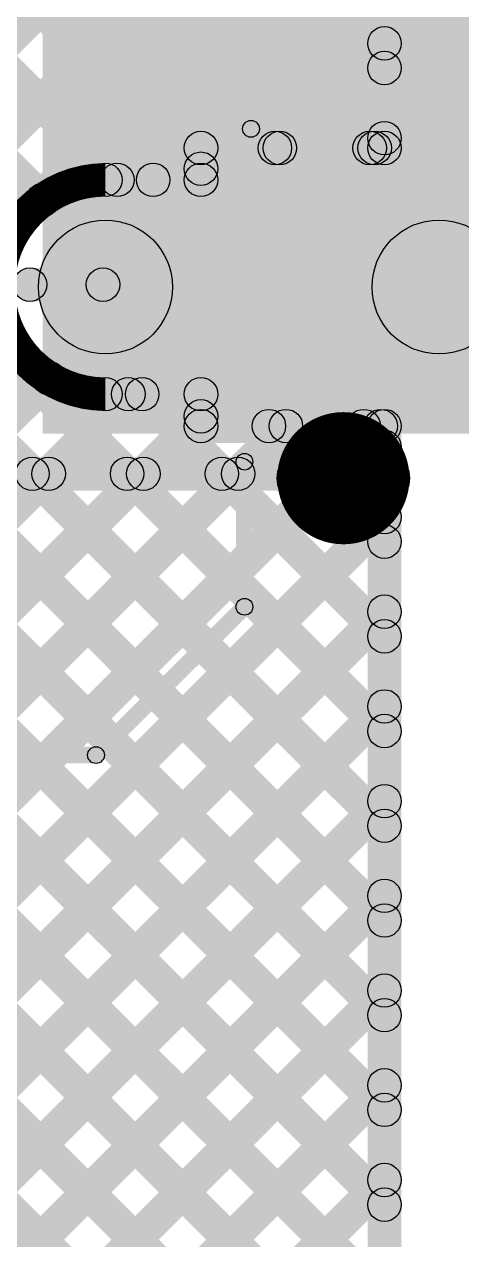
# Model space of a CAD drawing. Header units: millimetres. Extents: x -0.22 to 4.11, y -0.25 to 2.01.
# Drawn here: x 3.687 to 3.8176, y 0.9918 to 1.3547 of the extents above; entities that cross this region are included whole.
import ezdxf

# ---------------------------------------------------------------- set-up
doc = ezdxf.new("R2010")
doc.units = ezdxf.units.MM
doc.header["$MEASUREMENT"] = 0
for name, color, linetype in [('BottomLayer', 5, 'Continuous'), ('TopLayer', 1, 'Continuous'), ('TopOverlay', 2, 'Continuous'), ('TopPaste', 8, 'Continuous'), ('TopSolder', 216, 'Continuous'), ('ViaHoleLayer', 16, 'Continuous')]:
    doc.layers.add(name, color=color, linetype=linetype)

# ---------------------------------------------------------------- blocks, each defined once
blk = doc.blocks.new('TS_1103S_C_C_4')
at = {"layer": 'TopLayer'}
blk.add_hatch(color=1, dxfattribs=at).paths.add_polyline_path([(-0.35433, 0.12795), (-0.23622, 0.12795), (-0.23622, 0.0689), (-0.35433, 0.0689)])
at = {"layer": 'TopOverlay'}
for points in [[(-0.19468, 0.23996), (-0.19115, 0.23642), (-0.23544, 0.19213), (-0.23897, 0.19567)], [(0.19291, 0.24069), (0.19291, 0.23569), (-0.19291, 0.23569), (-0.19291, 0.24069)], [(-0.2397, 0.1939), (-0.2347, 0.1939), (-0.2347, 0.15059), (-0.2397, 0.15059)], [(-0.24167, 0.05118), (-0.23667, 0.05118), (-0.23667, -0.04921), (-0.24167, -0.04921)]]:
    blk.add_hatch(color=2, dxfattribs=at).paths.add_polyline_path(points)
h = blk.add_hatch(color=2, dxfattribs=at)
edge = h.paths.add_edge_path()
edge.add_arc((-0.19291, 0.23819), 0.0025, 0, 360)
h = blk.add_hatch(color=2, dxfattribs=at)
edge = h.paths.add_edge_path()
edge.add_arc((-0.19291, 0.23819), 0.0025, 0, 360)
h = blk.add_hatch(color=2, dxfattribs=at)
edge = h.paths.add_edge_path()
edge.add_arc((-0.2372, 0.1939), 0.0025, 0, 360)
h = blk.add_hatch(color=2, dxfattribs=at)
edge = h.paths.add_edge_path()
edge.add_arc((-0.2372, 0.1939), 0.0025, 0, 360)
h = blk.add_hatch(color=2, dxfattribs=at)
edge = h.paths.add_edge_path()
edge.add_arc((-0.27662, 0.15551), 0.00984, 0, 360)
h = blk.add_hatch(color=2, dxfattribs=at)
edge = h.paths.add_edge_path()
edge.add_arc((-0.25684, 0.15551), 0.00984, 0, 360)
h = blk.add_hatch(color=2, dxfattribs=at)
edge = h.paths.add_edge_path()
edge.add_arc((-0.2372, 0.15059), 0.0025, 0, 360)
h = blk.add_hatch(color=2, dxfattribs=at)
edge = h.paths.add_edge_path()
edge.add_arc((-0.23917, 0.05118), 0.0025, 0, 360)
at = {"layer": 'TopPaste'}
blk.add_hatch(color=8, dxfattribs=at).paths.add_polyline_path([(-0.35433, 0.12795), (-0.23622, 0.12795), (-0.23622, 0.0689), (-0.35433, 0.0689)])
at = {"layer": 'TopSolder'}
blk.add_hatch(color=216, dxfattribs=at).paths.add_polyline_path([(-0.35833, 0.13195), (-0.23222, 0.13195), (-0.23222, 0.0649), (-0.35833, 0.0649)])
at = {"layer": 'TopOverlay', "const_width": 0.01969}
blk.add_lwpolyline([(-0.25684, 0.15551, 1), (-0.27662, 0.15551, 1)], format="xyb", close=True, dxfattribs=at)
at = {"layer": 'TopOverlay'}
for centre, radius in [((-0.19291, 0.23819), 0.0025), ((-0.19291, 0.23819), 0.0025), ((-0.2372, 0.1939), 0.0025), ((-0.2372, 0.1939), 0.0025), ((-0.27662, 0.15551), 0.00984), ((-0.25684, 0.15551), 0.00984), ((-0.2372, 0.15059), 0.0025), ((-0.23917, 0.05118), 0.0025)]:
    blk.add_circle(centre, radius, dxfattribs=at)

msp = doc.modelspace()

# ---------------------------------------------------------------- hatches: boundary and pattern name
at = {"layer": 'BottomLayer'}
for points in [[(2.93616, 1.74043), (2.94323, 1.7475), (3.79807, 0.89266), (3.791, 0.88559)], [(2.93616, 1.74043), (2.94323, 1.7475), (3.79807, 0.89266), (3.791, 0.88559)], [(2.96446, 1.74042), (2.97153, 1.74749), (3.79807, 0.92095), (3.791, 0.91387)], [(2.96446, 1.74042), (2.97153, 1.74749), (3.79807, 0.92095), (3.791, 0.91387)], [(2.99275, 1.7404), (2.99983, 1.74747), (3.79807, 0.94923), (3.791, 0.94216)], [(2.99275, 1.7404), (2.99983, 1.74747), (3.79807, 0.94923), (3.791, 0.94216)], [(3.02105, 1.74039), (3.02812, 1.74746), (3.79807, 0.97751), (3.791, 0.97044)], [(3.02105, 1.74039), (3.02812, 1.74746), (3.79807, 0.97751), (3.791, 0.97044)], [(3.04935, 1.74037), (3.05642, 1.74744), (3.79807, 1.0058), (3.791, 0.99873)], [(3.04935, 1.74037), (3.05642, 1.74744), (3.79807, 1.0058), (3.791, 0.99873)], [(3.07765, 1.74036), (3.08472, 1.74743), (3.79807, 1.03408), (3.791, 1.02701)], [(3.07765, 1.74036), (3.08472, 1.74743), (3.79807, 1.03408), (3.791, 1.02701)], [(3.10595, 1.74034), (3.11302, 1.74741), (3.79807, 1.06237), (3.791, 1.0553)], [(3.10595, 1.74034), (3.11302, 1.74741), (3.79807, 1.06237), (3.791, 1.0553)], [(3.13425, 1.74033), (3.14132, 1.7474), (3.79807, 1.09065), (3.791, 1.08358)], [(3.13425, 1.74033), (3.14132, 1.7474), (3.79807, 1.09065), (3.791, 1.08358)], [(3.69253, 1.2325), (3.87953, 1.2325), (3.87953, 1.4514), (3.69253, 1.4514)], [(3.68872, 1.27199), (3.68872, 1.28199), (3.71053, 1.28199), (3.71053, 1.27199)], [(3.68872, 1.27199), (3.68872, 1.28199), (3.71053, 1.28199), (3.71053, 1.27199)], [(2.68738, 0.20652), (2.68031, 0.21359), (3.69075, 1.22403), (3.69782, 1.21696)], [(2.68738, 0.20652), (2.68031, 0.21359), (3.69075, 1.22403), (3.69782, 1.21696)], [(2.69807, 0.16064), (2.691, 0.16771), (3.74732, 1.22403), (3.75439, 1.21696)], [(2.69807, 0.13236), (2.691, 0.13943), (3.7756, 1.22403), (3.78267, 1.21696)], [(2.69807, 0.18892), (2.691, 0.196), (3.71903, 1.22403), (3.72611, 1.21696)], [(2.69807, 0.16064), (2.691, 0.16771), (3.74732, 1.22403), (3.75439, 1.21696)], [(2.69807, 0.13236), (2.691, 0.13943), (3.7756, 1.22403), (3.78267, 1.21696)], [(2.69807, 0.18892), (2.691, 0.196), (3.71903, 1.22403), (3.72611, 1.21696)], [(3.68053, 1.2155), (3.68053, 1.2255), (3.79453, 1.2255), (3.79453, 1.2155)], [(3.68053, 1.2155), (3.68053, 1.2255), (3.79453, 1.2255), (3.79453, 1.2155)], [(3.6859, 1.21696), (3.69297, 1.22403), (3.79807, 1.11894), (3.791, 1.11186)], [(3.6859, 1.21696), (3.69297, 1.22403), (3.79807, 1.11894), (3.791, 1.11186)], [(3.71418, 1.21696), (3.72125, 1.22403), (3.79807, 1.14722), (3.791, 1.14015)], [(3.71418, 1.21696), (3.72125, 1.22403), (3.79807, 1.14722), (3.791, 1.14015)], [(3.74247, 1.21696), (3.74954, 1.22403), (3.79807, 1.1755), (3.791, 1.16843)], [(3.74247, 1.21696), (3.74954, 1.22403), (3.79807, 1.1755), (3.791, 1.16843)], [(3.77075, 1.21696), (3.77782, 1.22403), (3.79807, 1.20379), (3.791, 1.19672)], [(3.77075, 1.21696), (3.77782, 1.22403), (3.79807, 1.20379), (3.791, 1.19672)], [(3.79953, 0.49404), (3.78953, 0.49404), (3.78953, 1.2205), (3.79953, 1.2205)], [(3.79953, 0.49404), (3.78953, 0.49404), (3.78953, 1.2205), (3.79953, 1.2205)], [(2.69807, 0.10407), (2.691, 0.11114), (3.791, 1.21114), (3.79807, 1.20407)], [(2.69807, 0.10407), (2.691, 0.11114), (3.791, 1.21114), (3.79807, 1.20407)], [(2.69807, 0.07579), (2.691, 0.08286), (3.791, 1.18286), (3.79807, 1.17579)], [(2.69807, 0.07579), (2.691, 0.08286), (3.791, 1.18286), (3.79807, 1.17579)], [(2.69807, 0.0475), (2.691, 0.05457), (3.791, 1.15457), (3.79807, 1.1475)], [(2.69807, 0.0475), (2.691, 0.05457), (3.791, 1.15457), (3.79807, 1.1475)], [(2.69807, 0.01922), (2.691, 0.02629), (3.791, 1.12629), (3.79807, 1.11922)], [(2.69807, 0.01922), (2.691, 0.02629), (3.791, 1.12629), (3.79807, 1.11922)], [(2.71799, 0.01085), (2.71091, 0.01792), (3.791, 1.09801), (3.79807, 1.09093)], [(2.71799, 0.01085), (2.71091, 0.01792), (3.791, 1.09801), (3.79807, 1.09093)], [(2.74627, 0.01085), (2.7392, 0.01792), (3.791, 1.06972), (3.79807, 1.06265)], [(2.74627, 0.01085), (2.7392, 0.01792), (3.791, 1.06972), (3.79807, 1.06265)], [(2.77455, 0.01085), (2.76748, 0.01792), (3.791, 1.04144), (3.79807, 1.03437)], [(2.77455, 0.01085), (2.76748, 0.01792), (3.791, 1.04144), (3.79807, 1.03437)], [(2.80284, 0.01085), (2.79577, 0.01792), (3.791, 1.01315), (3.79807, 1.00608)], [(2.80284, 0.01085), (2.79577, 0.01792), (3.791, 1.01315), (3.79807, 1.00608)]]:
    msp.add_hatch(color=5, dxfattribs=at).paths.add_polyline_path(points)
h = msp.add_hatch(color=5, dxfattribs=at)
edge = h.paths.add_edge_path()
edge.add_arc((3.71053, 1.27699), 0.01181, 0, 360)
h = msp.add_hatch(color=5, dxfattribs=at)
edge = h.paths.add_edge_path()
edge.add_arc((3.68872, 1.27699), 0.005, 0, 360)
h = msp.add_hatch(color=5, dxfattribs=at)
edge = h.paths.add_edge_path()
edge.add_arc((3.68872, 1.27699), 0.005, 0, 360)
h = msp.add_hatch(color=5, dxfattribs=at)
edge = h.paths.add_edge_path()
edge.add_arc((3.71053, 1.27699), 0.005, 0, 360)
h = msp.add_hatch(color=5, dxfattribs=at)
edge = h.paths.add_edge_path()
edge.add_arc((3.71053, 1.27699), 0.005, 0, 360)
h = msp.add_hatch(color=5, dxfattribs=at)
edge = h.paths.add_edge_path()
edge.add_arc((3.68943, 1.2205), 0.005, 0, 360)
h = msp.add_hatch(color=5, dxfattribs=at)
edge = h.paths.add_edge_path()
edge.add_arc((3.68943, 1.2205), 0.005, 0, 360)
h = msp.add_hatch(color=5, dxfattribs=at)
edge = h.paths.add_edge_path()
edge.add_arc((3.69429, 1.2205), 0.005, 0, 360)
h = msp.add_hatch(color=5, dxfattribs=at)
edge = h.paths.add_edge_path()
edge.add_arc((3.69429, 1.2205), 0.005, 0, 360)
h = msp.add_hatch(color=5, dxfattribs=at)
edge = h.paths.add_edge_path()
edge.add_arc((3.71772, 1.2205), 0.005, 0, 360)
h = msp.add_hatch(color=5, dxfattribs=at)
edge = h.paths.add_edge_path()
edge.add_arc((3.71772, 1.2205), 0.005, 0, 360)
h = msp.add_hatch(color=5, dxfattribs=at)
edge = h.paths.add_edge_path()
edge.add_arc((3.72257, 1.2205), 0.005, 0, 360)
h = msp.add_hatch(color=5, dxfattribs=at)
edge = h.paths.add_edge_path()
edge.add_arc((3.72257, 1.2205), 0.005, 0, 360)
h = msp.add_hatch(color=5, dxfattribs=at)
edge = h.paths.add_edge_path()
edge.add_arc((3.746, 1.2205), 0.005, 0, 360)
h = msp.add_hatch(color=5, dxfattribs=at)
edge = h.paths.add_edge_path()
edge.add_arc((3.746, 1.2205), 0.005, 0, 360)
h = msp.add_hatch(color=5, dxfattribs=at)
edge = h.paths.add_edge_path()
edge.add_arc((3.75085, 1.2205), 0.005, 0, 360)
h = msp.add_hatch(color=5, dxfattribs=at)
edge = h.paths.add_edge_path()
edge.add_arc((3.75085, 1.2205), 0.005, 0, 360)
h = msp.add_hatch(color=5, dxfattribs=at)
edge = h.paths.add_edge_path()
edge.add_arc((3.77429, 1.2205), 0.005, 0, 360)
h = msp.add_hatch(color=5, dxfattribs=at)
edge = h.paths.add_edge_path()
edge.add_arc((3.77429, 1.2205), 0.005, 0, 360)
h = msp.add_hatch(color=5, dxfattribs=at)
edge = h.paths.add_edge_path()
edge.add_arc((3.77914, 1.2205), 0.005, 0, 360)
h = msp.add_hatch(color=5, dxfattribs=at)
edge = h.paths.add_edge_path()
edge.add_arc((3.77914, 1.2205), 0.005, 0, 360)
h = msp.add_hatch(color=5, dxfattribs=at)
edge = h.paths.add_edge_path()
edge.add_arc((3.79453, 1.2205), 0.005, 0, 360)
h = msp.add_hatch(color=5, dxfattribs=at)
edge = h.paths.add_edge_path()
edge.add_arc((3.79453, 1.2205), 0.005, 0, 360)
h = msp.add_hatch(color=5, dxfattribs=at)
edge = h.paths.add_edge_path()
edge.add_arc((3.79453, 1.2205), 0.005, 0, 360)
h = msp.add_hatch(color=5, dxfattribs=at)
edge = h.paths.add_edge_path()
edge.add_arc((3.79453, 1.2205), 0.005, 0, 360)
h = msp.add_hatch(color=5, dxfattribs=at)
edge = h.paths.add_edge_path()
edge.add_arc((3.79453, 1.20761), 0.005, 0, 360)
h = msp.add_hatch(color=5, dxfattribs=at)
edge = h.paths.add_edge_path()
edge.add_arc((3.79453, 1.20761), 0.005, 0, 360)
h = msp.add_hatch(color=5, dxfattribs=at)
edge = h.paths.add_edge_path()
edge.add_arc((3.79453, 1.20025), 0.005, 0, 360)
h = msp.add_hatch(color=5, dxfattribs=at)
edge = h.paths.add_edge_path()
edge.add_arc((3.79453, 1.20025), 0.005, 0, 360)
h = msp.add_hatch(color=5, dxfattribs=at)
edge = h.paths.add_edge_path()
edge.add_arc((3.79453, 1.17932), 0.005, 0, 360)
h = msp.add_hatch(color=5, dxfattribs=at)
edge = h.paths.add_edge_path()
edge.add_arc((3.79453, 1.17932), 0.005, 0, 360)
h = msp.add_hatch(color=5, dxfattribs=at)
edge = h.paths.add_edge_path()
edge.add_arc((3.79453, 1.17197), 0.005, 0, 360)
h = msp.add_hatch(color=5, dxfattribs=at)
edge = h.paths.add_edge_path()
edge.add_arc((3.79453, 1.17197), 0.005, 0, 360)
h = msp.add_hatch(color=5, dxfattribs=at)
edge = h.paths.add_edge_path()
edge.add_arc((3.79453, 1.15104), 0.005, 0, 360)
h = msp.add_hatch(color=5, dxfattribs=at)
edge = h.paths.add_edge_path()
edge.add_arc((3.79453, 1.15104), 0.005, 0, 360)
h = msp.add_hatch(color=5, dxfattribs=at)
edge = h.paths.add_edge_path()
edge.add_arc((3.79453, 1.14368), 0.005, 0, 360)
h = msp.add_hatch(color=5, dxfattribs=at)
edge = h.paths.add_edge_path()
edge.add_arc((3.79453, 1.14368), 0.005, 0, 360)
h = msp.add_hatch(color=5, dxfattribs=at)
edge = h.paths.add_edge_path()
edge.add_arc((3.79453, 1.12275), 0.005, 0, 360)
h = msp.add_hatch(color=5, dxfattribs=at)
edge = h.paths.add_edge_path()
edge.add_arc((3.79453, 1.12275), 0.005, 0, 360)
h = msp.add_hatch(color=5, dxfattribs=at)
edge = h.paths.add_edge_path()
edge.add_arc((3.79453, 1.1154), 0.005, 0, 360)
h = msp.add_hatch(color=5, dxfattribs=at)
edge = h.paths.add_edge_path()
edge.add_arc((3.79453, 1.1154), 0.005, 0, 360)
h = msp.add_hatch(color=5, dxfattribs=at)
edge = h.paths.add_edge_path()
edge.add_arc((3.79453, 1.09447), 0.005, 0, 360)
h = msp.add_hatch(color=5, dxfattribs=at)
edge = h.paths.add_edge_path()
edge.add_arc((3.79453, 1.09447), 0.005, 0, 360)
h = msp.add_hatch(color=5, dxfattribs=at)
edge = h.paths.add_edge_path()
edge.add_arc((3.79453, 1.08712), 0.005, 0, 360)
h = msp.add_hatch(color=5, dxfattribs=at)
edge = h.paths.add_edge_path()
edge.add_arc((3.79453, 1.08712), 0.005, 0, 360)
h = msp.add_hatch(color=5, dxfattribs=at)
edge = h.paths.add_edge_path()
edge.add_arc((3.79453, 1.06619), 0.005, 0, 360)
h = msp.add_hatch(color=5, dxfattribs=at)
edge = h.paths.add_edge_path()
edge.add_arc((3.79453, 1.06619), 0.005, 0, 360)
h = msp.add_hatch(color=5, dxfattribs=at)
edge = h.paths.add_edge_path()
edge.add_arc((3.79453, 1.05883), 0.005, 0, 360)
h = msp.add_hatch(color=5, dxfattribs=at)
edge = h.paths.add_edge_path()
edge.add_arc((3.79453, 1.05883), 0.005, 0, 360)
h = msp.add_hatch(color=5, dxfattribs=at)
edge = h.paths.add_edge_path()
edge.add_arc((3.79453, 1.0379), 0.005, 0, 360)
h = msp.add_hatch(color=5, dxfattribs=at)
edge = h.paths.add_edge_path()
edge.add_arc((3.79453, 1.0379), 0.005, 0, 360)
h = msp.add_hatch(color=5, dxfattribs=at)
edge = h.paths.add_edge_path()
edge.add_arc((3.79453, 1.03055), 0.005, 0, 360)
h = msp.add_hatch(color=5, dxfattribs=at)
edge = h.paths.add_edge_path()
edge.add_arc((3.79453, 1.03055), 0.005, 0, 360)
h = msp.add_hatch(color=5, dxfattribs=at)
edge = h.paths.add_edge_path()
edge.add_arc((3.79453, 1.00962), 0.005, 0, 360)
h = msp.add_hatch(color=5, dxfattribs=at)
edge = h.paths.add_edge_path()
edge.add_arc((3.79453, 1.00962), 0.005, 0, 360)
h = msp.add_hatch(color=5, dxfattribs=at)
edge = h.paths.add_edge_path()
edge.add_arc((3.79453, 1.00226), 0.005, 0, 360)
h = msp.add_hatch(color=5, dxfattribs=at)
edge = h.paths.add_edge_path()
edge.add_arc((3.79453, 1.00226), 0.005, 0, 360)
at = {"layer": 'TopLayer'}
for points in [[(3.68254, 1.44659), (3.68961, 1.45366), (3.79807, 1.34521), (3.791, 1.33814)], [(3.68254, 1.44659), (3.68961, 1.45366), (3.79807, 1.34521), (3.791, 1.33814)], [(3.65667, 1.44418), (3.66374, 1.45125), (3.79365, 1.32134), (3.78658, 1.31427)], [(3.65667, 1.44418), (3.66374, 1.45125), (3.79365, 1.32134), (3.78658, 1.31427)], [(3.02859, 0.68915), (3.02152, 0.69622), (3.76043, 1.43514), (3.7675, 1.42806)], [(3.02859, 0.68915), (3.02152, 0.69622), (3.76043, 1.43514), (3.7675, 1.42806)], [(3.05687, 0.68915), (3.0498, 0.69622), (3.78872, 1.43514), (3.79579, 1.42806)], [(3.05687, 0.68915), (3.0498, 0.69622), (3.78872, 1.43514), (3.79579, 1.42806)], [(3.64253, 1.43004), (3.6496, 1.43711), (3.76537, 1.32134), (3.7583, 1.31427)], [(3.64253, 1.43004), (3.6496, 1.43711), (3.76537, 1.32134), (3.7583, 1.31427)], [(3.79953, 1.3178), (3.78953, 1.3178), (3.78953, 1.4316), (3.79953, 1.4316)], [(3.79953, 1.3178), (3.78953, 1.3178), (3.78953, 1.4316), (3.79953, 1.4316)], [(3.62839, 1.4159), (3.63546, 1.42297), (3.74329, 1.31514), (3.73622, 1.30807)], [(3.62839, 1.4159), (3.63546, 1.42297), (3.74329, 1.31514), (3.73622, 1.30807)], [(3.08516, 0.68915), (3.07809, 0.69622), (3.791, 1.40913), (3.79807, 1.40206)], [(3.08516, 0.68915), (3.07809, 0.69622), (3.791, 1.40913), (3.79807, 1.40206)], [(3.61424, 1.40175), (3.62132, 1.40882), (3.71833, 1.31181), (3.71126, 1.30474)], [(3.61424, 1.40175), (3.62132, 1.40882), (3.71833, 1.31181), (3.71126, 1.30474)], [(3.6001, 1.38761), (3.60717, 1.39468), (3.69608, 1.30578), (3.68901, 1.29871)], [(3.6001, 1.38761), (3.60717, 1.39468), (3.69608, 1.30578), (3.68901, 1.29871)], [(3.72903, 1.30474), (3.72196, 1.31181), (3.791, 1.38085), (3.79807, 1.37378)], [(3.72903, 1.30474), (3.72196, 1.31181), (3.791, 1.38085), (3.79807, 1.37378)], [(3.57182, 1.35933), (3.57889, 1.3664), (3.79807, 1.14722), (3.791, 1.14015)], [(3.57182, 1.35933), (3.57889, 1.3664), (3.79807, 1.14722), (3.791, 1.14015)], [(3.55768, 1.34519), (3.56475, 1.35226), (3.79807, 1.11894), (3.791, 1.11186)], [(3.55768, 1.34519), (3.56475, 1.35226), (3.79807, 1.11894), (3.791, 1.11186)], [(3.76684, 1.31427), (3.75977, 1.32134), (3.791, 1.35256), (3.79807, 1.34549)], [(3.76684, 1.31427), (3.75977, 1.32134), (3.791, 1.35256), (3.79807, 1.34549)], [(3.33992, 1.33667), (3.34699, 1.34374), (3.79807, 0.89266), (3.791, 0.88559)], [(3.33992, 1.33667), (3.34699, 1.34374), (3.79807, 0.89266), (3.791, 0.88559)], [(3.3682, 1.33667), (3.37527, 1.34374), (3.79807, 0.92095), (3.791, 0.91387)], [(3.3682, 1.33667), (3.37527, 1.34374), (3.79807, 0.92095), (3.791, 0.91387)], [(3.39648, 1.33667), (3.40356, 1.34374), (3.79807, 0.94923), (3.791, 0.94216)], [(3.39648, 1.33667), (3.40356, 1.34374), (3.79807, 0.94923), (3.791, 0.94216)], [(3.42477, 1.33667), (3.43184, 1.34374), (3.79807, 0.97751), (3.791, 0.97044)], [(3.42477, 1.33667), (3.43184, 1.34374), (3.79807, 0.97751), (3.791, 0.97044)], [(3.45305, 1.33667), (3.46012, 1.34374), (3.79807, 1.0058), (3.791, 0.99873)], [(3.45305, 1.33667), (3.46012, 1.34374), (3.79807, 1.0058), (3.791, 0.99873)], [(3.48134, 1.33667), (3.48841, 1.34374), (3.79807, 1.03408), (3.791, 1.02701)], [(3.48134, 1.33667), (3.48841, 1.34374), (3.79807, 1.03408), (3.791, 1.02701)], [(3.50962, 1.33667), (3.51669, 1.34374), (3.79807, 1.06237), (3.791, 1.0553)], [(3.50962, 1.33667), (3.51669, 1.34374), (3.79807, 1.06237), (3.791, 1.0553)], [(3.53791, 1.33667), (3.54498, 1.34374), (3.79807, 1.09065), (3.791, 1.08358)], [(3.53791, 1.33667), (3.54498, 1.34374), (3.79807, 1.09065), (3.791, 1.08358)], [(3.73975, 1.3128), (3.73975, 1.3228), (3.79453, 1.3228), (3.79453, 1.3128)], [(3.73975, 1.3128), (3.73975, 1.3228), (3.79453, 1.3228), (3.79453, 1.3128)], [(3.79513, 1.31427), (3.78806, 1.32134), (3.791, 1.32428), (3.79807, 1.31721)], [(3.79513, 1.31427), (3.78806, 1.32134), (3.791, 1.32428), (3.79807, 1.31721)], [(3.74475, 1.30828), (3.73475, 1.30828), (3.73475, 1.3178), (3.74475, 1.3178)], [(3.74475, 1.30828), (3.73475, 1.30828), (3.73475, 1.3178), (3.74475, 1.3178)], [(3.71124, 1.30328), (3.71124, 1.31328), (3.73975, 1.31328), (3.73975, 1.30328)], [(3.71124, 1.30328), (3.71124, 1.31328), (3.73975, 1.31328), (3.73975, 1.30328)], [(3.71124, 1.25628), (3.71124, 1.29628), (3.81081, 1.29628), (3.81081, 1.25628)], [(3.14172, 0.68915), (3.13465, 0.69622), (3.69097, 1.25254), (3.69804, 1.24547)], [(3.14172, 0.68915), (3.13465, 0.69622), (3.69097, 1.25254), (3.69804, 1.24547)], [(3.71124, 1.23928), (3.71124, 1.24928), (3.73975, 1.24928), (3.73975, 1.23928)], [(3.71124, 1.23928), (3.71124, 1.24928), (3.73975, 1.24928), (3.73975, 1.23928)], [(3.17001, 0.68915), (3.16294, 0.69622), (3.71453, 1.24781), (3.7216, 1.24074)], [(3.17001, 0.68915), (3.16294, 0.69622), (3.71453, 1.24781), (3.7216, 1.24074)], [(3.71869, 1.24074), (3.72576, 1.24781), (3.79807, 1.1755), (3.791, 1.16843)], [(3.71869, 1.24074), (3.72576, 1.24781), (3.79807, 1.1755), (3.791, 1.16843)], [(3.74475, 1.23475), (3.73475, 1.23475), (3.73475, 1.24428), (3.74475, 1.24428)], [(3.74475, 1.23475), (3.73475, 1.23475), (3.73475, 1.24428), (3.74475, 1.24428)], [(3.19829, 0.68915), (3.19122, 0.69622), (3.73622, 1.24122), (3.74329, 1.23414)], [(3.19829, 0.68915), (3.19122, 0.69622), (3.73622, 1.24122), (3.74329, 1.23414)], [(3.22658, 0.68915), (3.21951, 0.69622), (3.76157, 1.23828), (3.76864, 1.23121)], [(3.22658, 0.68915), (3.21951, 0.69622), (3.76157, 1.23828), (3.76864, 1.23121)], [(3.25486, 0.68915), (3.24779, 0.69622), (3.78986, 1.23828), (3.79693, 1.23121)], [(3.25486, 0.68915), (3.24779, 0.69622), (3.78986, 1.23828), (3.79693, 1.23121)], [(3.73975, 1.22975), (3.73975, 1.23975), (3.79453, 1.23975), (3.79453, 1.22975)], [(3.73975, 1.22975), (3.73975, 1.23975), (3.79453, 1.23975), (3.79453, 1.22975)], [(3.7565, 1.23121), (3.76357, 1.23828), (3.79807, 1.20379), (3.791, 1.19672)], [(3.7565, 1.23121), (3.76357, 1.23828), (3.79807, 1.20379), (3.791, 1.19672)], [(3.78478, 1.23121), (3.79186, 1.23828), (3.79807, 1.23207), (3.791, 1.225)], [(3.78478, 1.23121), (3.79186, 1.23828), (3.79807, 1.23207), (3.791, 1.225)], [(3.79953, 0.51308), (3.78953, 0.51308), (3.78953, 1.23475), (3.79953, 1.23475)], [(3.79953, 0.51308), (3.78953, 0.51308), (3.78953, 1.23475), (3.79953, 1.23475)], [(3.28315, 0.68915), (3.27608, 0.69622), (3.791, 1.21114), (3.79807, 1.20407)], [(3.28315, 0.68915), (3.27608, 0.69622), (3.791, 1.21114), (3.79807, 1.20407)], [(3.31143, 0.68915), (3.30436, 0.69622), (3.791, 1.18286), (3.79807, 1.17579)], [(3.31143, 0.68915), (3.30436, 0.69622), (3.791, 1.18286), (3.79807, 1.17579)], [(3.33972, 0.68915), (3.33264, 0.69622), (3.791, 1.15457), (3.79807, 1.1475)], [(3.33972, 0.68915), (3.33264, 0.69622), (3.791, 1.15457), (3.79807, 1.1475)], [(3.368, 0.68915), (3.36093, 0.69622), (3.791, 1.12629), (3.79807, 1.11922)], [(3.368, 0.68915), (3.36093, 0.69622), (3.791, 1.12629), (3.79807, 1.11922)], [(3.39628, 0.68915), (3.38921, 0.69622), (3.791, 1.09801), (3.79807, 1.09093)], [(3.39628, 0.68915), (3.38921, 0.69622), (3.791, 1.09801), (3.79807, 1.09093)], [(3.42457, 0.68915), (3.4175, 0.69622), (3.791, 1.06972), (3.79807, 1.06265)], [(3.42457, 0.68915), (3.4175, 0.69622), (3.791, 1.06972), (3.79807, 1.06265)], [(3.45277, 0.68907), (3.4457, 0.69614), (3.791, 1.04144), (3.79807, 1.03437)], [(3.45277, 0.68907), (3.4457, 0.69614), (3.791, 1.04144), (3.79807, 1.03437)], [(3.47077, 0.67878), (3.4637, 0.68585), (3.791, 1.01315), (3.79807, 1.00608)], [(3.47077, 0.67878), (3.4637, 0.68585), (3.791, 1.01315), (3.79807, 1.00608)]]:
    msp.add_hatch(color=1, dxfattribs=at).paths.add_polyline_path(points)
h = msp.add_hatch(color=1, dxfattribs=at)
edge = h.paths.add_edge_path()
edge.add_arc((3.79453, 1.34903), 0.005, 0, 360)
h = msp.add_hatch(color=1, dxfattribs=at)
edge = h.paths.add_edge_path()
edge.add_arc((3.79453, 1.34903), 0.005, 0, 360)
h = msp.add_hatch(color=1, dxfattribs=at)
edge = h.paths.add_edge_path()
edge.add_arc((3.79453, 1.34167), 0.005, 0, 360)
h = msp.add_hatch(color=1, dxfattribs=at)
edge = h.paths.add_edge_path()
edge.add_arc((3.79453, 1.34167), 0.005, 0, 360)
h = msp.add_hatch(color=1, dxfattribs=at)
edge = h.paths.add_edge_path()
edge.add_arc((3.79453, 1.32074), 0.005, 0, 360)
h = msp.add_hatch(color=1, dxfattribs=at)
edge = h.paths.add_edge_path()
edge.add_arc((3.79453, 1.32074), 0.005, 0, 360)
h = msp.add_hatch(color=1, dxfattribs=at)
edge = h.paths.add_edge_path()
edge.add_arc((3.73975, 1.3178), 0.005, 0, 360)
h = msp.add_hatch(color=1, dxfattribs=at)
edge = h.paths.add_edge_path()
edge.add_arc((3.73975, 1.3178), 0.005, 0, 360)
h = msp.add_hatch(color=1, dxfattribs=at)
edge = h.paths.add_edge_path()
edge.add_arc((3.73975, 1.3178), 0.005, 0, 360)
h = msp.add_hatch(color=1, dxfattribs=at)
edge = h.paths.add_edge_path()
edge.add_arc((3.73975, 1.3178), 0.005, 0, 360)
h = msp.add_hatch(color=1, dxfattribs=at)
edge = h.paths.add_edge_path()
edge.add_arc((3.76183, 1.3178), 0.005, 0, 360)
h = msp.add_hatch(color=1, dxfattribs=at)
edge = h.paths.add_edge_path()
edge.add_arc((3.76183, 1.3178), 0.005, 0, 360)
h = msp.add_hatch(color=1, dxfattribs=at)
edge = h.paths.add_edge_path()
edge.add_arc((3.76331, 1.3178), 0.005, 0, 360)
h = msp.add_hatch(color=1, dxfattribs=at)
edge = h.paths.add_edge_path()
edge.add_arc((3.76331, 1.3178), 0.005, 0, 360)
h = msp.add_hatch(color=1, dxfattribs=at)
edge = h.paths.add_edge_path()
edge.add_arc((3.79012, 1.3178), 0.005, 0, 360)
h = msp.add_hatch(color=1, dxfattribs=at)
edge = h.paths.add_edge_path()
edge.add_arc((3.79012, 1.3178), 0.005, 0, 360)
h = msp.add_hatch(color=1, dxfattribs=at)
edge = h.paths.add_edge_path()
edge.add_arc((3.79159, 1.3178), 0.005, 0, 360)
h = msp.add_hatch(color=1, dxfattribs=at)
edge = h.paths.add_edge_path()
edge.add_arc((3.79159, 1.3178), 0.005, 0, 360)
h = msp.add_hatch(color=1, dxfattribs=at)
edge = h.paths.add_edge_path()
edge.add_arc((3.79453, 1.3178), 0.005, 0, 360)
h = msp.add_hatch(color=1, dxfattribs=at)
edge = h.paths.add_edge_path()
edge.add_arc((3.79453, 1.3178), 0.005, 0, 360)
h = msp.add_hatch(color=1, dxfattribs=at)
edge = h.paths.add_edge_path()
edge.add_arc((3.79453, 1.3178), 0.005, 0, 360)
h = msp.add_hatch(color=1, dxfattribs=at)
edge = h.paths.add_edge_path()
edge.add_arc((3.79453, 1.3178), 0.005, 0, 360)
h = msp.add_hatch(color=1, dxfattribs=at)
edge = h.paths.add_edge_path()
edge.add_arc((3.73975, 1.3116), 0.005, 0, 360)
h = msp.add_hatch(color=1, dxfattribs=at)
edge = h.paths.add_edge_path()
edge.add_arc((3.73975, 1.3116), 0.005, 0, 360)
h = msp.add_hatch(color=1, dxfattribs=at)
edge = h.paths.add_edge_path()
edge.add_arc((3.71124, 1.30828), 0.005, 0, 360)
h = msp.add_hatch(color=1, dxfattribs=at)
edge = h.paths.add_edge_path()
edge.add_arc((3.71124, 1.30828), 0.005, 0, 360)
h = msp.add_hatch(color=1, dxfattribs=at)
edge = h.paths.add_edge_path()
edge.add_arc((3.71124, 1.30828), 0.005, 0, 360)
h = msp.add_hatch(color=1, dxfattribs=at)
edge = h.paths.add_edge_path()
edge.add_arc((3.71124, 1.30828), 0.005, 0, 360)
h = msp.add_hatch(color=1, dxfattribs=at)
edge = h.paths.add_edge_path()
edge.add_arc((3.71479, 1.30828), 0.005, 0, 360)
h = msp.add_hatch(color=1, dxfattribs=at)
edge = h.paths.add_edge_path()
edge.add_arc((3.71479, 1.30828), 0.005, 0, 360)
h = msp.add_hatch(color=1, dxfattribs=at)
edge = h.paths.add_edge_path()
edge.add_arc((3.7255, 1.30828), 0.005, 0, 360)
h = msp.add_hatch(color=1, dxfattribs=at)
edge = h.paths.add_edge_path()
edge.add_arc((3.7255, 1.30828), 0.005, 0, 360)
h = msp.add_hatch(color=1, dxfattribs=at)
edge = h.paths.add_edge_path()
edge.add_arc((3.73975, 1.30828), 0.005, 0, 360)
h = msp.add_hatch(color=1, dxfattribs=at)
edge = h.paths.add_edge_path()
edge.add_arc((3.73975, 1.30828), 0.005, 0, 360)
h = msp.add_hatch(color=1, dxfattribs=at)
edge = h.paths.add_edge_path()
edge.add_arc((3.73975, 1.30828), 0.005, 0, 360)
h = msp.add_hatch(color=1, dxfattribs=at)
edge = h.paths.add_edge_path()
edge.add_arc((3.73975, 1.30828), 0.005, 0, 360)
h = msp.add_hatch(color=1, dxfattribs=at)
edge = h.paths.add_edge_path()
edge.add_arc((3.69254, 1.30224), 0.005, 0, 360)
h = msp.add_hatch(color=1, dxfattribs=at)
edge = h.paths.add_edge_path()
edge.add_arc((3.69254, 1.30224), 0.005, 0, 360)
h = msp.add_hatch(color=1, dxfattribs=at)
edge = h.paths.add_edge_path()
edge.add_arc((3.71124, 1.27628), 0.02, 0, 360)
h = msp.add_hatch(color=1, dxfattribs=at)
edge = h.paths.add_edge_path()
edge.add_arc((3.81081, 1.27628), 0.02, 0, 360)
h = msp.add_hatch(color=1, dxfattribs=at)
edge = h.paths.add_edge_path()
edge.add_arc((3.71053, 1.27699), 0.01181, 0, 360)
h = msp.add_hatch(color=1, dxfattribs=at)
edge = h.paths.add_edge_path()
edge.add_arc((3.69451, 1.249), 0.005, 0, 360)
h = msp.add_hatch(color=1, dxfattribs=at)
edge = h.paths.add_edge_path()
edge.add_arc((3.69451, 1.249), 0.005, 0, 360)
h = msp.add_hatch(color=1, dxfattribs=at)
edge = h.paths.add_edge_path()
edge.add_arc((3.71124, 1.24428), 0.005, 0, 360)
h = msp.add_hatch(color=1, dxfattribs=at)
edge = h.paths.add_edge_path()
edge.add_arc((3.71124, 1.24428), 0.005, 0, 360)
h = msp.add_hatch(color=1, dxfattribs=at)
edge = h.paths.add_edge_path()
edge.add_arc((3.71124, 1.24428), 0.005, 0, 360)
h = msp.add_hatch(color=1, dxfattribs=at)
edge = h.paths.add_edge_path()
edge.add_arc((3.71124, 1.24428), 0.005, 0, 360)
h = msp.add_hatch(color=1, dxfattribs=at)
edge = h.paths.add_edge_path()
edge.add_arc((3.71807, 1.24428), 0.005, 0, 360)
h = msp.add_hatch(color=1, dxfattribs=at)
edge = h.paths.add_edge_path()
edge.add_arc((3.71807, 1.24428), 0.005, 0, 360)
h = msp.add_hatch(color=1, dxfattribs=at)
edge = h.paths.add_edge_path()
edge.add_arc((3.72222, 1.24428), 0.005, 0, 360)
h = msp.add_hatch(color=1, dxfattribs=at)
edge = h.paths.add_edge_path()
edge.add_arc((3.72222, 1.24428), 0.005, 0, 360)
h = msp.add_hatch(color=1, dxfattribs=at)
edge = h.paths.add_edge_path()
edge.add_arc((3.73975, 1.24428), 0.005, 0, 360)
h = msp.add_hatch(color=1, dxfattribs=at)
edge = h.paths.add_edge_path()
edge.add_arc((3.73975, 1.24428), 0.005, 0, 360)
h = msp.add_hatch(color=1, dxfattribs=at)
edge = h.paths.add_edge_path()
edge.add_arc((3.73975, 1.24428), 0.005, 0, 360)
h = msp.add_hatch(color=1, dxfattribs=at)
edge = h.paths.add_edge_path()
edge.add_arc((3.73975, 1.24428), 0.005, 0, 360)
h = msp.add_hatch(color=1, dxfattribs=at)
edge = h.paths.add_edge_path()
edge.add_arc((3.73975, 1.23768), 0.005, 0, 360)
h = msp.add_hatch(color=1, dxfattribs=at)
edge = h.paths.add_edge_path()
edge.add_arc((3.73975, 1.23768), 0.005, 0, 360)
h = msp.add_hatch(color=1, dxfattribs=at)
edge = h.paths.add_edge_path()
edge.add_arc((3.73975, 1.23475), 0.005, 0, 360)
h = msp.add_hatch(color=1, dxfattribs=at)
edge = h.paths.add_edge_path()
edge.add_arc((3.73975, 1.23475), 0.005, 0, 360)
h = msp.add_hatch(color=1, dxfattribs=at)
edge = h.paths.add_edge_path()
edge.add_arc((3.73975, 1.23475), 0.005, 0, 360)
h = msp.add_hatch(color=1, dxfattribs=at)
edge = h.paths.add_edge_path()
edge.add_arc((3.73975, 1.23475), 0.005, 0, 360)
h = msp.add_hatch(color=1, dxfattribs=at)
edge = h.paths.add_edge_path()
edge.add_arc((3.76004, 1.23475), 0.005, 0, 360)
h = msp.add_hatch(color=1, dxfattribs=at)
edge = h.paths.add_edge_path()
edge.add_arc((3.76004, 1.23475), 0.005, 0, 360)
h = msp.add_hatch(color=1, dxfattribs=at)
edge = h.paths.add_edge_path()
edge.add_arc((3.76511, 1.23475), 0.005, 0, 360)
h = msp.add_hatch(color=1, dxfattribs=at)
edge = h.paths.add_edge_path()
edge.add_arc((3.76511, 1.23475), 0.005, 0, 360)
h = msp.add_hatch(color=1, dxfattribs=at)
edge = h.paths.add_edge_path()
edge.add_arc((3.78832, 1.23475), 0.005, 0, 360)
h = msp.add_hatch(color=1, dxfattribs=at)
edge = h.paths.add_edge_path()
edge.add_arc((3.78832, 1.23475), 0.005, 0, 360)
h = msp.add_hatch(color=1, dxfattribs=at)
edge = h.paths.add_edge_path()
edge.add_arc((3.79339, 1.23475), 0.005, 0, 360)
h = msp.add_hatch(color=1, dxfattribs=at)
edge = h.paths.add_edge_path()
edge.add_arc((3.79339, 1.23475), 0.005, 0, 360)
h = msp.add_hatch(color=1, dxfattribs=at)
edge = h.paths.add_edge_path()
edge.add_arc((3.79453, 1.23475), 0.005, 0, 360)
h = msp.add_hatch(color=1, dxfattribs=at)
edge = h.paths.add_edge_path()
edge.add_arc((3.79453, 1.23475), 0.005, 0, 360)
h = msp.add_hatch(color=1, dxfattribs=at)
edge = h.paths.add_edge_path()
edge.add_arc((3.79453, 1.23475), 0.005, 0, 360)
h = msp.add_hatch(color=1, dxfattribs=at)
edge = h.paths.add_edge_path()
edge.add_arc((3.79453, 1.23475), 0.005, 0, 360)
h = msp.add_hatch(color=1, dxfattribs=at)
edge = h.paths.add_edge_path()
edge.add_arc((3.79453, 1.22854), 0.005, 0, 360)
h = msp.add_hatch(color=1, dxfattribs=at)
edge = h.paths.add_edge_path()
edge.add_arc((3.79453, 1.22854), 0.005, 0, 360)
h = msp.add_hatch(color=1, dxfattribs=at)
edge = h.paths.add_edge_path()
edge.add_arc((3.79453, 1.20761), 0.005, 0, 360)
h = msp.add_hatch(color=1, dxfattribs=at)
edge = h.paths.add_edge_path()
edge.add_arc((3.79453, 1.20761), 0.005, 0, 360)
h = msp.add_hatch(color=1, dxfattribs=at)
edge = h.paths.add_edge_path()
edge.add_arc((3.79453, 1.20025), 0.005, 0, 360)
h = msp.add_hatch(color=1, dxfattribs=at)
edge = h.paths.add_edge_path()
edge.add_arc((3.79453, 1.20025), 0.005, 0, 360)
h = msp.add_hatch(color=1, dxfattribs=at)
edge = h.paths.add_edge_path()
edge.add_arc((3.79453, 1.17932), 0.005, 0, 360)
h = msp.add_hatch(color=1, dxfattribs=at)
edge = h.paths.add_edge_path()
edge.add_arc((3.79453, 1.17932), 0.005, 0, 360)
h = msp.add_hatch(color=1, dxfattribs=at)
edge = h.paths.add_edge_path()
edge.add_arc((3.79453, 1.17197), 0.005, 0, 360)
h = msp.add_hatch(color=1, dxfattribs=at)
edge = h.paths.add_edge_path()
edge.add_arc((3.79453, 1.17197), 0.005, 0, 360)
h = msp.add_hatch(color=1, dxfattribs=at)
edge = h.paths.add_edge_path()
edge.add_arc((3.79453, 1.15104), 0.005, 0, 360)
h = msp.add_hatch(color=1, dxfattribs=at)
edge = h.paths.add_edge_path()
edge.add_arc((3.79453, 1.15104), 0.005, 0, 360)
h = msp.add_hatch(color=1, dxfattribs=at)
edge = h.paths.add_edge_path()
edge.add_arc((3.79453, 1.14368), 0.005, 0, 360)
h = msp.add_hatch(color=1, dxfattribs=at)
edge = h.paths.add_edge_path()
edge.add_arc((3.79453, 1.14368), 0.005, 0, 360)
h = msp.add_hatch(color=1, dxfattribs=at)
edge = h.paths.add_edge_path()
edge.add_arc((3.79453, 1.12275), 0.005, 0, 360)
h = msp.add_hatch(color=1, dxfattribs=at)
edge = h.paths.add_edge_path()
edge.add_arc((3.79453, 1.12275), 0.005, 0, 360)
h = msp.add_hatch(color=1, dxfattribs=at)
edge = h.paths.add_edge_path()
edge.add_arc((3.79453, 1.1154), 0.005, 0, 360)
h = msp.add_hatch(color=1, dxfattribs=at)
edge = h.paths.add_edge_path()
edge.add_arc((3.79453, 1.1154), 0.005, 0, 360)
h = msp.add_hatch(color=1, dxfattribs=at)
edge = h.paths.add_edge_path()
edge.add_arc((3.79453, 1.09447), 0.005, 0, 360)
h = msp.add_hatch(color=1, dxfattribs=at)
edge = h.paths.add_edge_path()
edge.add_arc((3.79453, 1.09447), 0.005, 0, 360)
h = msp.add_hatch(color=1, dxfattribs=at)
edge = h.paths.add_edge_path()
edge.add_arc((3.79453, 1.08712), 0.005, 0, 360)
h = msp.add_hatch(color=1, dxfattribs=at)
edge = h.paths.add_edge_path()
edge.add_arc((3.79453, 1.08712), 0.005, 0, 360)
h = msp.add_hatch(color=1, dxfattribs=at)
edge = h.paths.add_edge_path()
edge.add_arc((3.79453, 1.06619), 0.005, 0, 360)
h = msp.add_hatch(color=1, dxfattribs=at)
edge = h.paths.add_edge_path()
edge.add_arc((3.79453, 1.06619), 0.005, 0, 360)
h = msp.add_hatch(color=1, dxfattribs=at)
edge = h.paths.add_edge_path()
edge.add_arc((3.79453, 1.05883), 0.005, 0, 360)
h = msp.add_hatch(color=1, dxfattribs=at)
edge = h.paths.add_edge_path()
edge.add_arc((3.79453, 1.05883), 0.005, 0, 360)
h = msp.add_hatch(color=1, dxfattribs=at)
edge = h.paths.add_edge_path()
edge.add_arc((3.79453, 1.0379), 0.005, 0, 360)
h = msp.add_hatch(color=1, dxfattribs=at)
edge = h.paths.add_edge_path()
edge.add_arc((3.79453, 1.0379), 0.005, 0, 360)
h = msp.add_hatch(color=1, dxfattribs=at)
edge = h.paths.add_edge_path()
edge.add_arc((3.79453, 1.03055), 0.005, 0, 360)
h = msp.add_hatch(color=1, dxfattribs=at)
edge = h.paths.add_edge_path()
edge.add_arc((3.79453, 1.03055), 0.005, 0, 360)
h = msp.add_hatch(color=1, dxfattribs=at)
edge = h.paths.add_edge_path()
edge.add_arc((3.79453, 1.00962), 0.005, 0, 360)
h = msp.add_hatch(color=1, dxfattribs=at)
edge = h.paths.add_edge_path()
edge.add_arc((3.79453, 1.00962), 0.005, 0, 360)
h = msp.add_hatch(color=1, dxfattribs=at)
edge = h.paths.add_edge_path()
edge.add_arc((3.79453, 1.00226), 0.005, 0, 360)
h = msp.add_hatch(color=1, dxfattribs=at)
edge = h.paths.add_edge_path()
edge.add_arc((3.79453, 1.00226), 0.005, 0, 360)
at = {"layer": 'ViaHoleLayer'}
h = msp.add_hatch(color=16, dxfattribs=at)
edge = h.paths.add_edge_path()
edge.add_arc((3.71053, 1.27699), 0.00591, 0, 360)

# ---------------------------------------------------------------- linework, layer by layer
at = {"layer": 'BottomLayer'}
for centre in [(3.68872, 1.27699), (3.68872, 1.27699), (3.71053, 1.27699), (3.71053, 1.27699), (3.68943, 1.2205), (3.68943, 1.2205), (3.69429, 1.2205), (3.69429, 1.2205), (3.71772, 1.2205), (3.71772, 1.2205), (3.72257, 1.2205), (3.72257, 1.2205), (3.746, 1.2205), (3.746, 1.2205), (3.75085, 1.2205), (3.75085, 1.2205), (3.77429, 1.2205), (3.77429, 1.2205), (3.77914, 1.2205), (3.77914, 1.2205), (3.79453, 1.2205), (3.79453, 1.2205), (3.79453, 1.2205), (3.79453, 1.2205), (3.79453, 1.20761), (3.79453, 1.20761), (3.79453, 1.20025), (3.79453, 1.20025), (3.79453, 1.17932), (3.79453, 1.17932), (3.79453, 1.17197), (3.79453, 1.17197), (3.79453, 1.15104), (3.79453, 1.15104), (3.79453, 1.14368), (3.79453, 1.14368), (3.79453, 1.12275), (3.79453, 1.12275), (3.79453, 1.1154), (3.79453, 1.1154), (3.79453, 1.09447), (3.79453, 1.09447), (3.79453, 1.08712), (3.79453, 1.08712), (3.79453, 1.06619), (3.79453, 1.06619), (3.79453, 1.05883), (3.79453, 1.05883), (3.79453, 1.0379), (3.79453, 1.0379), (3.79453, 1.03055), (3.79453, 1.03055), (3.79453, 1.00962), (3.79453, 1.00962), (3.79453, 1.00226), (3.79453, 1.00226)]:
    msp.add_circle(centre, 0.005, dxfattribs=at)
at = {"layer": 'TopLayer', "const_width": 0.01}
msp.add_lwpolyline([(3.71124, 1.24428, -1), (3.71124, 1.30828)], format="xyb", dxfattribs=at)
msp.add_lwpolyline([(3.71124, 1.24428, -1), (3.71124, 1.30828)], format="xyb", dxfattribs=at)
at = {"layer": 'TopLayer'}
for centre, radius in [((3.79453, 1.34903), 0.005), ((3.79453, 1.34903), 0.005), ((3.79453, 1.34167), 0.005), ((3.79453, 1.34167), 0.005), ((3.79453, 1.32074), 0.005), ((3.79453, 1.32074), 0.005), ((3.73975, 1.3178), 0.005), ((3.73975, 1.3178), 0.005), ((3.73975, 1.3178), 0.005), ((3.73975, 1.3178), 0.005), ((3.76183, 1.3178), 0.005), ((3.76183, 1.3178), 0.005), ((3.76331, 1.3178), 0.005), ((3.76331, 1.3178), 0.005), ((3.79012, 1.3178), 0.005), ((3.79012, 1.3178), 0.005), ((3.79159, 1.3178), 0.005), ((3.79159, 1.3178), 0.005), ((3.79453, 1.3178), 0.005), ((3.79453, 1.3178), 0.005), ((3.79453, 1.3178), 0.005), ((3.79453, 1.3178), 0.005), ((3.73975, 1.3116), 0.005), ((3.73975, 1.3116), 0.005), ((3.71124, 1.30828), 0.005), ((3.71124, 1.30828), 0.005), ((3.71124, 1.30828), 0.005), ((3.71124, 1.30828), 0.005), ((3.71479, 1.30828), 0.005), ((3.71479, 1.30828), 0.005), ((3.7255, 1.30828), 0.005), ((3.7255, 1.30828), 0.005), ((3.73975, 1.30828), 0.005), ((3.73975, 1.30828), 0.005), ((3.73975, 1.30828), 0.005), ((3.73975, 1.30828), 0.005), ((3.69254, 1.30224), 0.005), ((3.69254, 1.30224), 0.005), ((3.71124, 1.27628), 0.02), ((3.81081, 1.27628), 0.02), ((3.69451, 1.249), 0.005), ((3.69451, 1.249), 0.005), ((3.71124, 1.24428), 0.005), ((3.71124, 1.24428), 0.005), ((3.71124, 1.24428), 0.005), ((3.71124, 1.24428), 0.005), ((3.71807, 1.24428), 0.005), ((3.71807, 1.24428), 0.005), ((3.72222, 1.24428), 0.005), ((3.72222, 1.24428), 0.005), ((3.73975, 1.24428), 0.005), ((3.73975, 1.24428), 0.005), ((3.73975, 1.24428), 0.005), ((3.73975, 1.24428), 0.005), ((3.73975, 1.23768), 0.005), ((3.73975, 1.23768), 0.005), ((3.73975, 1.23475), 0.005), ((3.73975, 1.23475), 0.005), ((3.73975, 1.23475), 0.005), ((3.73975, 1.23475), 0.005), ((3.76004, 1.23475), 0.005), ((3.76004, 1.23475), 0.005), ((3.76511, 1.23475), 0.005), ((3.76511, 1.23475), 0.005), ((3.78832, 1.23475), 0.005), ((3.78832, 1.23475), 0.005), ((3.79339, 1.23475), 0.005), ((3.79339, 1.23475), 0.005), ((3.79453, 1.23475), 0.005), ((3.79453, 1.23475), 0.005), ((3.79453, 1.23475), 0.005), ((3.79453, 1.23475), 0.005), ((3.79453, 1.22854), 0.005), ((3.79453, 1.22854), 0.005), ((3.79453, 1.20761), 0.005), ((3.79453, 1.20761), 0.005), ((3.79453, 1.20025), 0.005), ((3.79453, 1.20025), 0.005), ((3.79453, 1.17932), 0.005), ((3.79453, 1.17932), 0.005), ((3.79453, 1.17197), 0.005), ((3.79453, 1.17197), 0.005), ((3.79453, 1.15104), 0.005), ((3.79453, 1.15104), 0.005), ((3.79453, 1.14368), 0.005), ((3.79453, 1.14368), 0.005), ((3.79453, 1.12275), 0.005), ((3.79453, 1.12275), 0.005), ((3.79453, 1.1154), 0.005), ((3.79453, 1.1154), 0.005), ((3.79453, 1.09447), 0.005), ((3.79453, 1.09447), 0.005), ((3.79453, 1.08712), 0.005), ((3.79453, 1.08712), 0.005), ((3.79453, 1.06619), 0.005), ((3.79453, 1.06619), 0.005), ((3.79453, 1.05883), 0.005), ((3.79453, 1.05883), 0.005), ((3.79453, 1.0379), 0.005), ((3.79453, 1.0379), 0.005), ((3.79453, 1.03055), 0.005), ((3.79453, 1.03055), 0.005), ((3.79453, 1.00962), 0.005), ((3.79453, 1.00962), 0.005), ((3.79453, 1.00226), 0.005), ((3.79453, 1.00226), 0.005)]:
    msp.add_circle(centre, radius, dxfattribs=at)

# ---------------------------------------------------------------- block references
at = {"rotation": 180}
msp.add_blockref('TS_1103S_C_C_4', (3.51553, 1.3747), dxfattribs=at)

doc.saveas('drawing.dxf')
